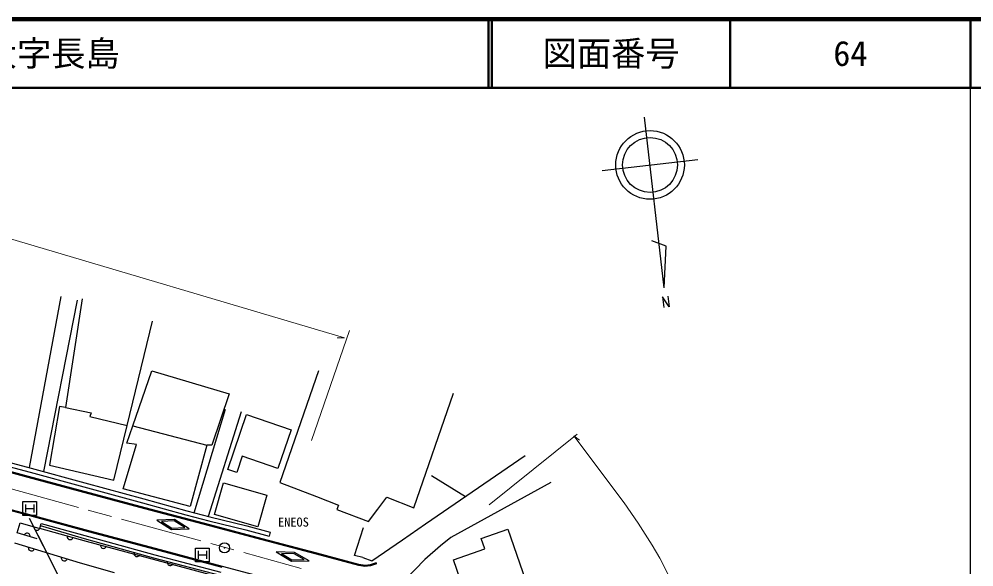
# Model space of a CAD drawing. Units: millimetres, scale not verified. Extents: x 40000 to 680000, y 20000 to 380000.
# Drawn here: x 440335 to 579500, y 300196 to 380000 of the extents above; entities that cross this region are included whole.
import ezdxf
from ezdxf.enums import TextEntityAlignment as Align

# ---------------------------------------------------------------- set-up
doc = ezdxf.new("R2010")
doc.units = ezdxf.units.MM
doc.header["$LTSCALE"] = 1000
doc.linetypes.add('CHAIN', pattern=[18.5, 12, -1.5, 3.5, -1.5])
for name, color, linetype, lineweight in [('M-BGD', 7, 'Continuous', 25), ('M-BGD-EXST', 7, 'Continuous', 25), ('M-BMK', 2, 'CHAIN', 13), ('M-BMK-SRVR', 3, 'Continuous', 25), ('M-STR-HTXT', 7, 'Continuous', 13), ('M-STR-STRC', 7, 'Continuous', 25), ('M-TTL', 2, 'Continuous', 140), ('M-TTL-BAND', 7, 'Continuous', 25), ('M-TTL-LINE', 7, 'Continuous', 50)]:
    doc.layers.add(name, color=color, linetype=linetype, lineweight=lineweight)
doc.layers.add('M-TTL-TXT', color=7, linetype='Continuous')
doc.styles.add('ＭＳ ゴシック', font='')
doc.styles.get('ＭＳ ゴシック').set_extended_font_data('MS Gothic')

msp = doc.modelspace()

# ---------------------------------------------------------------- linework, layer by layer
at = {"layer": 'M-BGD'}
for p, q in [((441844, 314663), (446457, 339578)), ((448781, 339034), (443916, 314095)), ((449510, 339263), (447089, 323439)), ((456081, 320817), (459785, 336003)), ((456895, 320736), (459661, 328769)), ((459661, 328769), (470936, 325424)), ((483979, 328754), (478331, 312473)), ((470936, 325424), (468438, 317908)), ((497873, 308784), (503672, 325484)), ((446247, 323567), (444754, 315017)), ((447089, 323439), (446247, 323567)), ((447089, 323439), (450845, 322630)), ((465865, 308092), (470413, 323187)), ((450845, 322630), (450623, 322105)), ((450623, 322105), (456081, 320817)), ((472706, 322785), (467906, 307551)), ((470755, 314402), (473464, 322381)), ((473464, 322381), (479970, 320172)), ((454137, 312840), (456081, 320817)), ((456028, 318215), (456895, 320736)), ((456895, 320736), (467697, 317950)), ((479970, 320172), (478058, 314544)), ((429740, 317837), (442094, 314595)), ((455528, 311590), (457460, 318017)), ((457460, 318017), (456028, 318215)), ((467697, 317950), (465245, 308972)), ((468438, 317908), (467697, 317950)), ((429585, 317257), (441938, 314016)), ((472861, 316310), (472062, 313958)), ((478058, 314544), (472861, 316310)), ((499562, 306451), (514084, 316412)), ((441654, 313228), (433492, 315398)), ((441692, 313373), (433531, 315543)), ((442094, 314595), (449940, 312441)), ((444754, 315017), (454137, 312840)), ((449252, 311199), (441654, 313228)), ((449291, 311344), (441692, 313373)), ((441938, 314016), (449781, 311863)), ((472062, 313958), (470755, 314402)), ((500456, 313489), (505406, 310459)), ((449781, 311863), (458333, 309511)), ((449940, 312441), (458492, 310089)), ((468823, 307846), (470145, 312447)), ((470145, 312447), (476434, 310638)), ((478331, 312473), (483667, 310436)), ((517828, 312514), (503264, 304457)), ((458675, 308675), (449252, 311199)), ((458714, 308820), (449291, 311344)), ((465245, 308972), (455528, 311590)), ((476434, 310638), (475111, 306038)), ((483667, 310436), (486891, 309206)), ((492619, 308616), (493931, 310378)), ((493931, 310378), (497873, 308784)), ((440812, 307914), (435106, 309421)), ((440850, 308059), (435144, 309566)), ((458333, 309511), (464646, 307795)), ((458492, 310089), (464802, 308375)), ((486891, 309206), (486664, 308535)), ((450453, 305315), (440812, 307914)), ((450492, 305460), (440850, 308059)), ((468081, 306172), (458675, 308675)), ((468120, 306317), (458714, 308820)), ((464646, 307795), (467967, 306913)), ((464802, 308375), (468116, 307495)), ((475111, 306038), (468823, 307846)), ((486664, 308535), (491262, 306796)), ((491262, 306796), (492619, 308616)), ((440053, 305142), (440492, 306591)), ((440492, 306591), (443358, 305766)), ((443358, 305766), (443547, 306538)), ((450203, 304164), (443458, 306173)), ((443547, 306538), (450437, 304603)), ((462992, 307092), (460412, 306993)), ((460412, 306993), (462552, 305651)), ((462938, 306890), (461067, 306818)), ((461067, 306818), (462607, 305853)), ((464475, 305915), (462938, 306890)), ((465130, 305737), (462992, 307092)), ((467967, 306913), (473361, 305586)), ((475741, 304144), (468081, 306172)), ((468116, 307495), (473511, 306167)), ((475780, 304289), (468120, 306317)), ((473511, 306167), (476924, 305250)), ((496197, 304144), (499562, 306451)), ((442968, 304292), (440053, 305142)), ((441144, 304937), (441079, 304843)), ((441221, 305008), (441144, 304937)), ((441332, 305069), (441221, 305008)), ((441434, 305096), (441332, 305069)), ((441548, 305100), (441434, 305096)), ((441686, 305060), (441548, 305100)), ((441780, 304995), (441686, 305060)), ((441851, 304918), (441780, 304995)), ((441912, 304806), (441851, 304918)), ((441939, 304705), (441912, 304806)), ((442480, 306033), (442486, 305919)), ((442486, 305919), (442513, 305818)), ((442513, 305818), (442575, 305707)), ((442575, 305707), (442648, 305630)), ((442648, 305630), (442742, 305567)), ((442742, 305567), (442880, 305528)), ((442880, 305528), (442994, 305533)), ((442994, 305533), (443095, 305561)), ((443095, 305561), (443206, 305623)), ((443206, 305623), (443283, 305695)), ((443283, 305695), (443347, 305789)), ((450176, 303871), (443358, 305766)), ((460184, 302711), (450453, 305315)), ((460223, 302856), (450492, 305460)), ((462552, 305651), (465130, 305737)), ((462607, 305853), (464475, 305915)), ((473361, 305586), (476768, 304670)), ((476924, 305250), (476768, 304670)), ((489238, 301873), (490528, 305956)), ((507674, 304329), (511557, 305701)), ((511557, 305701), (514720, 296652)), ((449303, 300718), (439712, 303631)), ((441943, 304591), (441939, 304705)), ((447322, 304673), (447328, 304559)), ((447328, 304559), (447355, 304458)), ((447355, 304458), (447418, 304347)), ((447418, 304347), (447490, 304270)), ((447490, 304270), (447584, 304207)), ((447584, 304207), (447722, 304168)), ((447722, 304168), (447836, 304173)), ((447836, 304173), (447937, 304201)), ((447937, 304201), (448048, 304263)), ((448048, 304263), (448125, 304335)), ((448125, 304335), (448189, 304429)), ((469515, 298689), (450176, 303871)), ((459967, 301485), (450203, 304164)), ((450437, 304603), (460130, 301968)), ((452187, 303381), (452196, 303268)), ((483681, 302027), (475741, 304144)), ((483719, 302172), (475780, 304289)), ((491762, 301102), (496197, 304144)), ((503264, 304457), (501750, 303265)), ((508204, 302810), (507674, 304329)), ((441679, 303033), (441682, 302920)), ((441682, 302920), (441708, 302818)), ((441708, 302818), (441768, 302705)), ((441768, 302705), (441838, 302628)), ((441838, 302628), (441931, 302562)), ((441931, 302562), (442069, 302520)), ((442069, 302520), (442183, 302523)), ((442183, 302523), (442285, 302548)), ((442285, 302548), (442397, 302608)), ((442397, 302608), (442475, 302679)), ((442475, 302679), (442541, 302772)), ((452196, 303268), (452228, 303167)), ((452228, 303167), (452294, 303059)), ((452294, 303059), (452368, 302985)), ((452368, 302985), (452465, 302924)), ((452465, 302924), (452605, 302890)), ((452605, 302890), (452718, 302900)), ((452718, 302900), (452818, 302931)), ((452818, 302931), (452927, 302997)), ((452927, 302997), (453001, 303071)), ((453001, 303071), (453061, 303168)), ((457083, 302188), (457092, 302075)), ((457092, 302075), (457123, 301974)), ((469954, 300107), (460184, 302711)), ((469992, 300252), (460223, 302856)), ((477828, 302387), (480015, 301006)), ((480490, 302292), (477828, 302387)), ((478561, 302160), (480069, 301208)), ((480435, 302094), (478561, 302160)), ((481908, 301276), (480435, 302094)), ((482632, 301102), (480490, 302292)), ((489841, 300416), (483681, 302027)), ((489872, 300563), (483719, 302172)), ((501750, 303265), (499477, 301278)), ((503642, 301219), (508204, 302810)), ((446475, 301577), (446478, 301463)), ((446478, 301463), (446503, 301361)), ((446503, 301361), (446563, 301249)), ((446563, 301249), (446634, 301171)), ((446634, 301171), (446726, 301105)), ((446726, 301105), (446864, 301063)), ((446864, 301063), (446978, 301066)), ((446978, 301066), (447080, 301092)), ((447080, 301092), (447192, 301152)), ((447192, 301152), (447270, 301222)), ((447270, 301222), (447336, 301315)), ((454239, 299315), (449303, 300718)), ((457123, 301974), (457189, 301866)), ((457189, 301866), (457264, 301792)), ((457264, 301792), (457360, 301731)), ((457360, 301731), (457500, 301697)), ((457500, 301697), (457614, 301707)), ((457614, 301707), (457714, 301738)), ((457714, 301738), (457823, 301804)), ((457823, 301804), (457896, 301878)), ((457896, 301878), (457957, 301975)), ((469663, 298945), (459967, 301485)), ((460130, 301968), (469747, 299449)), ((461923, 300912), (461927, 300799)), ((461927, 300799), (461953, 300697)), ((461953, 300697), (462014, 300585)), ((462721, 300566), (462786, 300659)), ((480015, 301006), (482632, 301102)), ((480069, 301208), (481908, 301276)), ((490428, 301583), (489238, 301873)), ((490428, 301583), (491762, 301102)), ((492381, 300792), (491500, 300489)), ((492430, 300650), (491532, 300342)), ((492430, 300650), (492381, 300792)), ((499477, 301278), (496548, 298240)), ((506264, 293703), (503642, 301219)), ((462014, 300585), (462086, 300508)), ((462086, 300508), (462179, 300443)), ((462179, 300443), (462317, 300403)), ((462317, 300403), (462431, 300407)), ((462431, 300407), (462533, 300434)), ((462533, 300434), (462644, 300495)), ((462644, 300495), (462721, 300566)), ((480770, 297397), (469992, 300252)), ((490751, 300265), (489841, 300416)), ((490756, 300416), (489872, 300563)), ((491532, 300342), (490751, 300265)), ((491500, 300489), (490756, 300416))]:
    msp.add_line(p, q, dxfattribs=at)
at = {"layer": 'M-BGD-EXST'}
for p, q in [((440870, 307707), (440870, 309707)), ((440870, 309707), (442870, 309707)), ((441270, 309307), (441270, 308107)), ((442470, 309307), (442470, 308107)), ((442870, 309707), (442870, 307707)), ((442870, 307707), (440870, 307707)), ((441270, 308707), (442470, 308707)), ((444354, 302277), (441842, 307242)), ((466055, 300948), (466055, 302948)), ((466055, 302948), (468055, 302948)), ((466455, 302548), (466455, 301348)), ((467655, 302548), (467655, 301348)), ((468055, 302948), (468055, 300948)), ((468055, 300948), (466055, 300948)), ((466455, 301948), (467655, 301948))]:
    msp.add_line(p, q, dxfattribs=at)
at = {"layer": 'M-BMK'}
msp.add_line((401711, 321805), (481447, 299980), dxfattribs=at)
at = {"layer": 'M-BMK-SRVR'}
for p, q in [((534332, 340867), (531502, 365707)), ((525340, 357959), (539250, 359544)), ((534647, 346942), (532546, 347709)), ((534332, 340867), (534647, 346942)), ((534913, 339624), (535088, 338090)), ((535088, 338090), (534117, 339538)), ((534117, 339538), (534300, 337999))]:
    msp.add_line(p, q, dxfattribs=at)
for centre, radius in [((532295, 358752), 5000), ((532295, 358752), 4000), ((470276, 302972), 750), ((470276, 302972), 30)]:
    msp.add_circle(centre, radius, dxfattribs=at)
at = {"layer": 'M-STR-HTXT'}
for p, q in [((384942, 364008), (487746, 333554)), ((482951, 318627), (488510, 334635)), ((487746, 333554), (486708, 333570)), ((508871, 309221), (521652, 319555)), ((521206, 319269), (522030, 318637)), ((528511, 309528), (521206, 319269))]:
    msp.add_line(p, q, dxfattribs=at)
msp.add_lwpolyline([(528511, 309528), (530551, 306544), (532610, 303346), (533719, 301452), (534807, 299387), (535816, 297221), (536809, 294823), (538056, 291439), (539211, 288009), (539713, 286475)], dxfattribs=at)
at = {"layer": 'M-STR-STRC'}
msp.add_line((445976, 299071), (441842, 307242), dxfattribs=at)
at = {"layer": 'M-TTL'}
msp.add_line((680000, 380000), (40000, 380000), dxfattribs=at)
at = {"layer": 'M-TTL-BAND'}
msp.add_line((579000, 20000), (579000, 370000), dxfattribs=at)
at = {"layer": 'M-TTL-LINE'}
for p, q in [((508747, 380000), (508747, 370000)), ((509247, 380000), (509247, 370000)), ((543997, 380000), (543997, 370000)), ((579000, 380000), (579000, 370000)), ((40000, 370000), (680000, 370000))]:
    msp.add_line(p, q, dxfattribs=at)

# ---------------------------------------------------------------- texts
at = {"layer": 'M-BGD', "style": 'ＭＳ ゴシック'}
msp.add_text('ENEOS', height=1320, dxfattribs=at).set_placement((478074, 305666), align=Align.BOTTOM_LEFT)
at = {"layer": 'M-TTL-TXT', "style": 'ＭＳ ゴシック'}
msp.add_text('熊毛郡上関町大字長島', height=3666, dxfattribs=at).set_placement((405024, 375000), align=Align.MIDDLE_LEFT)
for s, p in [('図面番号', (526622, 375000)), ('64', (561497, 375000))]:
    msp.add_text(s, height=3666, dxfattribs=at).set_placement(p, align=Align.MIDDLE_CENTER)

doc.saveas('drawing.dxf')
